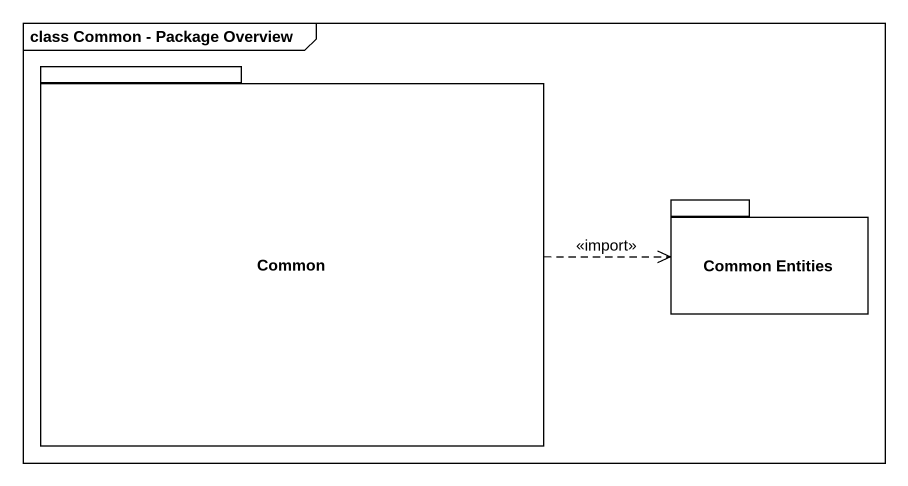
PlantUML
@startuml
mainframe class Common - Package Overview
package Common {
}
package "Common Entities" as Common_Entities {
}
Common .right.> Common_Entities : <<import>>
@enduml
